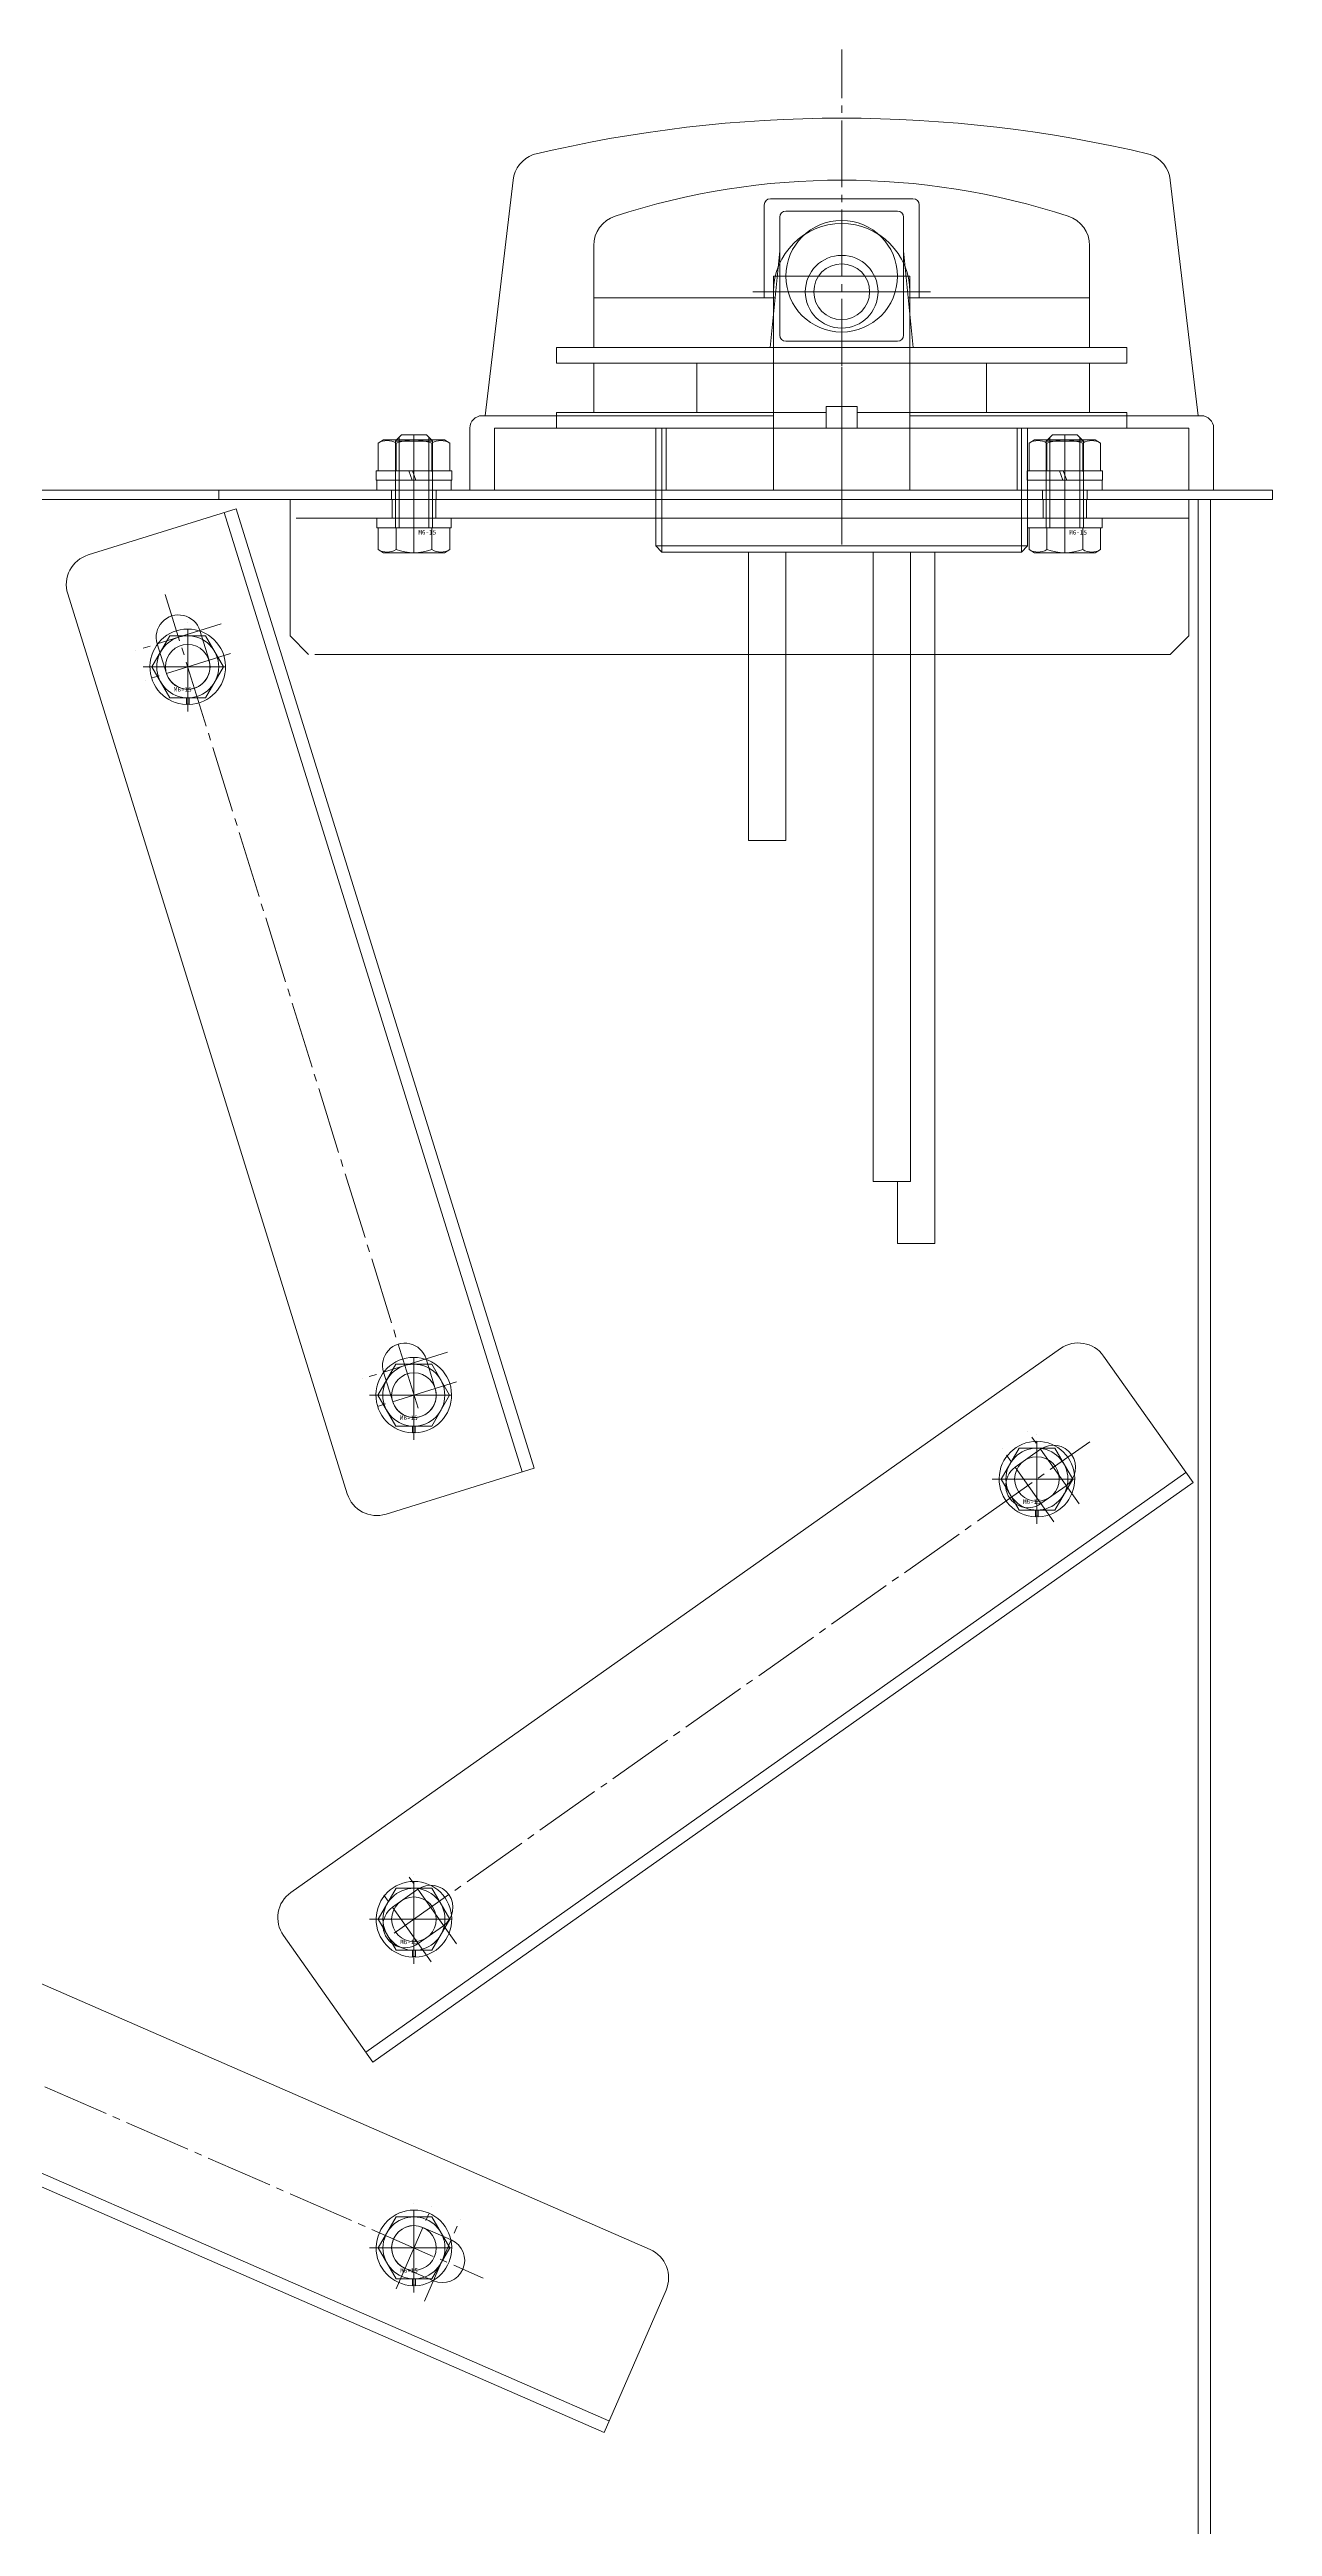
# Model space of a CAD drawing. Units: millimetres at full size. Extents: x -5218 to 5218, y -4308 to 3712.
# Drawn here: x -3207.8 to -3010.5, y 1502.7 to 1902.1 of the extents above; entities that cross this region are included whole.
import ezdxf
from ezdxf.enums import TextEntityAlignment as Align

# ---------------------------------------------------------------- set-up
doc = ezdxf.new("R2010")
doc.units = ezdxf.units.MM
doc.header["$LTSCALE"] = 1.2
doc.linetypes.add('CHAIN2', pattern=[12, 9, -1, 1, -1])
for name, color, linetype, lineweight in [('0-1_01_外形線', 134, 'Continuous', 9), ('0-2_03_かくれ線', 5, 'Continuous', 9), ('0-3_04_中心線', 4, 'CHAIN2', 9), ('0-4_02_細線', 6, 'Continuous', 9), ('0-7_0', 134, 'Continuous', 9)]:
    doc.layers.add(name, color=color, linetype=linetype, lineweight=lineweight)
doc.styles.add('ＭＳ ゴシック', font='')
doc.styles.get('ＭＳ ゴシック').set_extended_font_data('MS Gothic')

msp = doc.modelspace()

# ---------------------------------------------------------------- linework, layer by layer
at = {"layer": '0-1_01_外形線'}
for p, q in [((-3137.538, 1843.089), (-3133.038, 1881.089)), ((-3022.538, 1843.089), (-3027.038, 1881.089)), ((-3090.038, 1875.089), (-3090.038, 1856.089)), ((-3071.038, 1876.089), (-3089.038, 1876.089)), ((-3070.038, 1875.089), (-3070.038, 1856.089)), ((-3088.684, 1863.089), (-3071.538, 1863.089)), ((-3091.038, 1854.089), (-3069.038, 1854.089)), ((-3071.038, 1855.089), (-3089.038, 1855.089)), ((-3091.038, 1851.589), (-3069.038, 1851.589)), ((-3091.038, 1843.089), (-3138.038, 1843.089)), ((-3091.038, 1843.589), (-3082.538, 1843.589)), ((-3082.538, 1844.589), (-3082.538, 1841.089)), ((-3077.538, 1843.589), (-3069.038, 1843.589)), ((-3069.038, 1843.089), (-3022.038, 1843.089)), ((-3144.138, 1839.189), (-3153.938, 1839.189)), ((-3151.925, 1834.189), (-3151.925, 1838.684)), ((-3151.838, 1839.189), (-3151.038, 1839.989)), ((-3151.038, 1839.989), (-3147.038, 1839.989)), ((-3149.038, 1839.089), (-3149.038, 1834.089)), ((-3146.238, 1839.189), (-3147.038, 1839.989)), ((-3146.151, 1834.089), (-3146.151, 1838.584)), ((-3143.265, 1838.684), (-3144.138, 1839.189)), ((-3143.265, 1834.189), (-3143.265, 1838.684)), ((-3140.038, 1831.089), (-3140.038, 1841.089)), ((-3039.138, 1839.189), (-3048.938, 1839.189)), ((-3046.925, 1834.189), (-3046.925, 1838.684)), ((-3046.838, 1839.189), (-3046.038, 1839.989)), ((-3046.038, 1839.989), (-3042.038, 1839.989)), ((-3044.038, 1839.089), (-3044.038, 1834.089)), ((-3041.238, 1839.189), (-3042.038, 1839.989)), ((-3041.152, 1834.089), (-3041.152, 1838.584)), ((-3038.265, 1838.684), (-3039.138, 1839.189)), ((-3038.265, 1834.189), (-3038.265, 1838.684)), ((-3020.038, 1831.089), (-3020.038, 1841.089)), ((-3149.884, 1834.189), (-3155.138, 1834.189)), ((-3155.138, 1834.189), (-3155.138, 1832.689)), ((-3143.265, 1834.189), (-3154.812, 1834.189)), ((-3149.338, 1832.689), (-3149.884, 1834.189)), ((-3142.938, 1834.189), (-3149.284, 1834.189)), ((-3148.738, 1832.689), (-3149.284, 1834.189)), ((-3149.038, 1834.189), (-3149.038, 1832.689)), ((-3142.938, 1832.689), (-3142.938, 1834.189)), ((-3044.884, 1834.189), (-3050.138, 1834.189)), ((-3050.138, 1834.189), (-3050.138, 1832.689)), ((-3038.265, 1834.189), (-3049.812, 1834.189)), ((-3044.338, 1832.689), (-3044.884, 1834.189)), ((-3037.938, 1834.189), (-3044.284, 1834.189)), ((-3043.738, 1832.689), (-3044.284, 1834.189)), ((-3044.038, 1834.189), (-3044.038, 1832.689)), ((-3037.938, 1832.689), (-3037.938, 1834.189)), ((-3149.338, 1832.689), (-3155.138, 1832.689)), ((-3155.038, 1832.689), (-3143.038, 1832.689)), ((-3155.038, 1832.689), (-3155.038, 1831.089)), ((-3155.038, 1831.089), (-3143.038, 1831.089)), ((-3142.938, 1832.689), (-3148.738, 1832.689)), ((-3143.038, 1832.689), (-3143.038, 1831.089)), ((-3020.038, 1831.089), (-3140.038, 1831.089)), ((-3044.338, 1832.689), (-3050.138, 1832.689)), ((-3050.038, 1832.689), (-3038.038, 1832.689)), ((-3050.038, 1832.689), (-3050.038, 1831.089)), ((-3050.038, 1831.089), (-3038.038, 1831.089)), ((-3037.938, 1832.689), (-3043.738, 1832.689)), ((-3038.038, 1832.689), (-3038.038, 1831.089)), ((-3415.538, 1829.589), (-3020.538, 1829.589)), ((-3020.538, 1829.589), (-3020.538, 1484.589)), ((-3188.425, 1807.589), (-3191.312, 1802.589)), ((-3182.651, 1807.589), (-3188.425, 1807.589)), ((-3179.765, 1802.589), (-3182.651, 1807.589)), ((-3182.651, 1797.589), (-3179.765, 1802.589)), ((-3185.763, 1797.589), (-3185.763, 1796.493)), ((-3185.313, 1797.589), (-3185.313, 1796.493)), ((-3151.958, 1690.119), (-3154.844, 1685.119)), ((-3146.184, 1690.119), (-3151.958, 1690.119)), ((-3143.298, 1685.119), (-3146.184, 1690.119)), ((-3146.184, 1680.119), (-3143.298, 1685.119)), ((-3149.296, 1680.119), (-3149.296, 1679.023)), ((-3148.846, 1680.119), (-3148.846, 1679.023)), ((-3051.425, 1676.589), (-3054.312, 1671.589)), ((-3045.652, 1676.589), (-3051.425, 1676.589)), ((-3042.765, 1671.589), (-3045.652, 1676.589)), ((-3045.652, 1666.589), (-3042.765, 1671.589)), ((-3048.763, 1666.589), (-3048.763, 1665.493)), ((-3048.313, 1666.589), (-3048.313, 1665.493)), ((-3151.925, 1605.589), (-3154.812, 1600.589)), ((-3146.151, 1605.589), (-3151.925, 1605.589)), ((-3143.265, 1600.589), (-3146.151, 1605.589)), ((-3146.151, 1595.589), (-3143.265, 1600.589)), ((-3149.263, 1595.589), (-3149.263, 1594.493)), ((-3148.813, 1595.589), (-3148.813, 1594.493)), ((-3151.925, 1552.589), (-3154.812, 1547.589)), ((-3146.151, 1552.589), (-3151.925, 1552.589)), ((-3143.265, 1547.589), (-3146.151, 1552.589)), ((-3146.151, 1542.589), (-3143.265, 1547.589)), ((-3149.263, 1542.589), (-3149.263, 1541.493)), ((-3148.813, 1542.589), (-3148.813, 1541.493))]:
    msp.add_line(p, q, dxfattribs=at)
for points in [[(-3082.538, 1844.589), (-3077.538, 1844.589), (-3077.538, 1841.089)], [(-3154.812, 1834.189), (-3154.812, 1838.684), (-3153.938, 1839.189)], [(-3049.812, 1834.189), (-3049.812, 1838.684), (-3048.938, 1839.189)], [(-3742.538, 1831.089), (-3180.538, 1831.089), (-3180.538, 1829.589), (-3742.538, 1829.589)], [(-3191.312, 1802.589), (-3188.425, 1797.589), (-3182.651, 1797.589)], [(-3154.844, 1685.119), (-3151.958, 1680.119), (-3146.184, 1680.119)], [(-3054.312, 1671.589), (-3051.425, 1666.589), (-3045.652, 1666.589)], [(-3154.812, 1600.589), (-3151.925, 1595.589), (-3146.151, 1595.589)], [(-3154.812, 1547.589), (-3151.925, 1542.589), (-3146.151, 1542.589)]]:
    msp.add_lwpolyline(points, dxfattribs=at)
msp.add_lwpolyline([(-3180.538, 1831.089), (-3010.538, 1831.089), (-3010.538, 1829.589), (-3180.538, 1829.589)], close=True, dxfattribs=at)
for centre, radius in [((-3080.038, 1865.589), 9), ((-3080.038, 1863.089), 5.866), ((-3080.038, 1863.089), 4.5), ((-3185.538, 1802.589), 5), ((-3149.071, 1685.119), 5), ((-3048.538, 1671.589), 5), ((-3149.038, 1600.589), 5), ((-3149.038, 1547.589), 5)]:
    msp.add_circle(centre, radius, dxfattribs=at)
for centre, radius, start, end in [((-3079.974, 1676.654), 214.424, 76.60036, 103.43499), ((-3128.071, 1880.515), 5, 110.14987, 173.41806), ((-3032.005, 1880.546), 5, 6.58194, 69.85013), ((-3089.038, 1875.089), 1, 90, 180), ((-3071.038, 1875.089), 1, 0, 90), ((-3089.038, 1856.089), 1, 180, 270), ((-3071.038, 1856.089), 1, 270, 0), ((-3138.038, 1841.089), 2, 90, 180), ((-3022.038, 1841.089), 2, 0, 90), ((-3153.368, 1836.184), 2.887, 60.00001, 119.99999), ((-3149.038, 1830.674), 8.514, 70.18087, 109.81913), ((-3144.708, 1836.184), 2.887, 60.00001, 119.99999), ((-3048.368, 1836.184), 2.887, 60.00001, 119.99999), ((-3044.038, 1830.674), 8.514, 70.18087, 109.81913), ((-3039.708, 1836.184), 2.887, 60.00001, 119.99999), ((-3185.538, 1802.589), 6.1, 272.11385, 267.88615), ((-3185.538, 1802.589), 6, 267.88615, 272.1491), ((-3149.071, 1685.119), 6.1, 272.11385, 267.88615), ((-3149.071, 1685.119), 6, 267.88615, 272.1491), ((-3048.538, 1671.589), 6.1, 272.11385, 267.88615), ((-3048.538, 1671.589), 6, 267.88615, 272.1491), ((-3149.038, 1600.589), 6.1, 272.11385, 267.88615), ((-3149.038, 1600.589), 6, 267.88615, 272.1491), ((-3149.038, 1547.589), 6.1, 272.11385, 267.88615), ((-3149.038, 1547.589), 6, 267.88615, 272.1491)]:
    msp.add_arc(centre, radius, start, end, dxfattribs=at)
at = {"layer": '0-2_03_かくれ線'}
for p, q in [((-3068.538, 1878.089), (-3091.538, 1878.089)), ((-3092.538, 1877.089), (-3092.538, 1862.089)), ((-3067.538, 1877.089), (-3067.538, 1862.089)), ((-3120.038, 1870.521), (-3120.038, 1854.089)), ((-3090.038, 1869.7), (-3091.569, 1854.089)), ((-3070.038, 1869.7), (-3068.508, 1854.089)), ((-3040.038, 1870.521), (-3040.038, 1854.089)), ((-3090.785, 1862.089), (-3120.038, 1862.089)), ((-3065.713, 1863.05), (-3094.364, 1863.05)), ((-3069.038, 1865.589), (-3091.038, 1865.589)), ((-3091.038, 1863.089), (-3091.038, 1831.089)), ((-3040.038, 1862.089), (-3069.292, 1862.089)), ((-3069.038, 1863.089), (-3069.038, 1831.089)), ((-3034.038, 1854.089), (-3126.038, 1854.089)), ((-3126.038, 1854.089), (-3126.038, 1851.589)), ((-3034.038, 1851.589), (-3034.038, 1854.089)), ((-3126.038, 1851.589), (-3034.038, 1851.589)), ((-3120.038, 1851.589), (-3120.038, 1843.589)), ((-3103.408, 1851.589), (-3103.408, 1843.589)), ((-3080.038, 1850.959), (-3080.038, 1823.553)), ((-3056.668, 1851.589), (-3056.668, 1843.589)), ((-3040.038, 1851.589), (-3040.038, 1843.589)), ((-3126.038, 1843.589), (-3091.038, 1843.589)), ((-3126.038, 1841.089), (-3126.038, 1843.589)), ((-3069.038, 1843.589), (-3034.038, 1843.589)), ((-3034.038, 1843.589), (-3034.038, 1841.089)), ((-3152.038, 1838.989), (-3151.838, 1839.189)), ((-3152.038, 1838.989), (-3146.038, 1838.989)), ((-3152.038, 1824.989), (-3152.038, 1838.989)), ((-3151.438, 1824.989), (-3151.438, 1839.189)), ((-3146.638, 1824.989), (-3146.638, 1839.189)), ((-3146.038, 1838.989), (-3146.238, 1839.189)), ((-3146.038, 1824.989), (-3146.038, 1838.989)), ((-3136.038, 1841.089), (-3024.038, 1841.089)), ((-3136.038, 1841.089), (-3136.038, 1831.089)), ((-3034.038, 1841.089), (-3126.038, 1841.089)), ((-3109.038, 1841.089), (-3109.038, 1821.089)), ((-3108.367, 1841.089), (-3108.367, 1831.089)), ((-3051.71, 1841.089), (-3051.71, 1831.089)), ((-3051.038, 1841.089), (-3051.038, 1821.089)), ((-3050.038, 1841.089), (-3050.038, 1822.089)), ((-3047.038, 1838.989), (-3046.838, 1839.189)), ((-3047.038, 1838.989), (-3041.038, 1838.989)), ((-3047.038, 1824.989), (-3047.038, 1838.989)), ((-3046.438, 1824.989), (-3046.438, 1839.189)), ((-3041.638, 1824.989), (-3041.638, 1839.189)), ((-3041.038, 1838.989), (-3041.238, 1839.189)), ((-3041.038, 1824.989), (-3041.038, 1838.989)), ((-3024.038, 1841.089), (-3024.038, 1831.089)), ((-3152.638, 1831.089), (-3152.638, 1829.589)), ((-3145.438, 1831.089), (-3145.438, 1829.589)), ((-3110.038, 1831.089), (-3110.038, 1829.589)), ((-3050.038, 1831.089), (-3050.038, 1829.589)), ((-3047.638, 1831.089), (-3047.638, 1829.589)), ((-3040.438, 1831.089), (-3040.438, 1829.589)), ((-3201.616, 1820.63), (-3177.742, 1828.049)), ((-3179.652, 1827.455), (-3131.579, 1672.753)), ((-3177.742, 1828.049), (-3129.669, 1673.346)), ((-3169.038, 1829.589), (-3169.038, 1807.589)), ((-3168.038, 1829.589), (-3024.038, 1829.589)), ((-3168.038, 1826.589), (-3024.038, 1826.589)), ((-3155.038, 1826.589), (-3143.038, 1826.589)), ((-3155.038, 1826.589), (-3155.038, 1824.989)), ((-3152.538, 1826.589), (-3152.538, 1829.589)), ((-3145.538, 1826.589), (-3145.538, 1829.589)), ((-3143.038, 1826.589), (-3143.038, 1824.989)), ((-3050.038, 1826.589), (-3038.038, 1826.589)), ((-3050.038, 1826.589), (-3050.038, 1824.989)), ((-3047.538, 1826.589), (-3047.538, 1829.589)), ((-3040.538, 1826.589), (-3040.538, 1829.589)), ((-3038.038, 1826.589), (-3038.038, 1824.989)), ((-3024.038, 1807.589), (-3024.038, 1829.589)), ((-3022.538, 1829.589), (-3022.538, 1461.589)), ((-3155.038, 1824.989), (-3143.038, 1824.989)), ((-3154.812, 1824.989), (-3154.812, 1821.493)), ((-3154.812, 1824.989), (-3143.265, 1824.989)), ((-3151.925, 1824.989), (-3151.925, 1821.493)), ((-3146.151, 1824.989), (-3146.151, 1821.493)), ((-3143.265, 1824.989), (-3143.265, 1821.493)), ((-3110.038, 1822.089), (-3050.038, 1822.089)), ((-3050.038, 1824.989), (-3038.038, 1824.989)), ((-3049.812, 1824.989), (-3049.812, 1821.493)), ((-3049.812, 1824.989), (-3038.265, 1824.989)), ((-3046.925, 1824.989), (-3046.925, 1821.493)), ((-3041.152, 1824.989), (-3041.152, 1821.493)), ((-3038.265, 1824.989), (-3038.265, 1821.493)), ((-3154.812, 1821.493), (-3153.938, 1820.989)), ((-3153.938, 1820.989), (-3144.138, 1820.989)), ((-3143.265, 1821.493), (-3144.138, 1820.989)), ((-3095.059, 1821.089), (-3095.059, 1774.589)), ((-3089.059, 1821.089), (-3089.059, 1774.589)), ((-3074.946, 1821.089), (-3074.946, 1719.589)), ((-3068.946, 1821.089), (-3068.946, 1719.589)), ((-3065.017, 1821.089), (-3065.017, 1709.589)), ((-3049.812, 1821.493), (-3048.938, 1820.989)), ((-3048.938, 1820.989), (-3039.138, 1820.989)), ((-3038.265, 1821.493), (-3039.138, 1820.989)), ((-3159.802, 1669.219), (-3204.907, 1814.372)), ((-3190.46, 1806.295), (-3188.976, 1801.52)), ((-3182.1, 1803.657), (-3183.584, 1808.432)), ((-3169.038, 1807.589), (-3166.038, 1804.589)), ((-3024.038, 1807.589), (-3027.038, 1804.589)), ((-3165.038, 1804.589), (-3027.038, 1804.589)), ((-3095.059, 1774.589), (-3089.059, 1774.589)), ((-3074.946, 1719.589), (-3068.946, 1719.589)), ((-3071.017, 1719.589), (-3071.017, 1709.589)), ((-3071.017, 1709.589), (-3065.017, 1709.589)), ((-3168.894, 1604.927), (-3044.749, 1692.632)), ((-3145.6, 1686.198), (-3147.084, 1690.972)), ((-3037.78, 1691.433), (-3023.355, 1671.014)), ((-3153.96, 1688.836), (-3152.476, 1684.061)), ((-3047.972, 1676.397), (-3052.056, 1673.512)), ((-3395.08, 1671.336), (-3110.96, 1547.337)), ((-3024.509, 1672.648), (-3156.821, 1579.174)), ((-3023.355, 1671.014), (-3155.667, 1577.54)), ((-3129.669, 1673.346), (-3153.543, 1665.928)), ((-3047.901, 1667.631), (-3043.817, 1670.516)), ((-3117.578, 1519.674), (-3410.862, 1647.674)), ((-3148.431, 1605.425), (-3152.515, 1602.54)), ((-3155.667, 1577.54), (-3170.092, 1597.959)), ((-3148.36, 1596.66), (-3144.277, 1599.545)), ((-3143.016, 1548.888), (-3147.598, 1550.888)), ((-3150.478, 1544.289), (-3145.896, 1542.289))]:
    msp.add_line(p, q, dxfattribs=at)
for points in [[(-3110.038, 1841.089), (-3110.038, 1822.089), (-3109.038, 1821.089)], [(-3136.038, 1831.089), (-3131.038, 1831.089), (-3024.038, 1831.089)], [(-3109.038, 1821.089), (-3051.038, 1821.089), (-3050.038, 1822.089)], [(-3108.378, 1540.754), (-3118.378, 1517.841), (-3411.662, 1645.841), (-3401.662, 1668.754)]]:
    msp.add_lwpolyline(points, dxfattribs=at)
for centre in [(-3185.538, 1802.589), (-3149.038, 1685.119), (-3048.538, 1671.589), (-3149.038, 1600.589), (-3149.038, 1547.589)]:
    msp.add_circle(centre, 3.6, dxfattribs=at)
for centre, radius, start, end in [((-3080.038, 1763.303), 117.786, 71.9213, 108.0787), ((-3091.538, 1877.089), 1, 90, 180), ((-3068.538, 1877.089), 1, 0, 90), ((-3115.038, 1870.521), 5, 108.0787, 180), ((-3080.038, 1863.089), 11, 0, 180), ((-3045.038, 1870.521), 5, 0, 71.9213), ((-3200.132, 1815.855), 5, 107.26238, 197.26238), ((-3153.368, 1823.993), 2.887, 240.00001, 299.99999), ((-3149.038, 1829.503), 8.514, 250.18087, 289.81913), ((-3144.708, 1823.993), 2.887, 240.00001, 299.99999), ((-3048.368, 1823.993), 2.887, 240.00001, 299.99999), ((-3044.038, 1829.503), 8.514, 250.18087, 289.81913), ((-3039.708, 1823.993), 2.887, 240.00001, 299.99999), ((-3187.022, 1807.363), 3.6, 17.26238, 197.26238), ((-3185.538, 1802.589), 3.6, 197.26238, 17.26238), ((-3150.522, 1689.904), 3.6, 17.26238, 197.26238), ((-3041.864, 1688.548), 5, 35.23997, 125.23997), ((-3149.038, 1685.129), 3.6, 197.26238, 17.26238), ((-3045.895, 1673.456), 3.6, 305.23997, 125.23997), ((-3049.978, 1670.571), 3.6, 125.23997, 305.23997), ((-3155.027, 1670.702), 5, 197.26238, 287.26238), ((-3146.354, 1602.485), 3.6, 305.23997, 125.23997), ((-3166.009, 1600.844), 5, 125.23997, 215.23997), ((-3150.438, 1599.6), 3.6, 125.23997, 305.23997), ((-3149.038, 1547.589), 3.6, 66.42184, 246.42184), ((-3144.456, 1545.589), 3.6, 246.42184, 66.42184), ((-3112.96, 1542.754), 5, 336.42184, 66.42184)]:
    msp.add_arc(centre, radius, start, end, dxfattribs=at)
at = {"layer": '0-3_04_中心線'}
for p, q in [((-3080.038, 1822.328), (-3080.038, 1902.149)), ((-3149.038, 1839.989), (-3149.038, 1820.989)), ((-3044.038, 1839.989), (-3044.038, 1820.989)), ((-3149.038, 1824.089), (-3149.038, 1836.589)), ((-3149.038, 1821.589), (-3149.038, 1834.589)), ((-3080.038, 1824.089), (-3080.038, 1836.589)), ((-3044.038, 1824.089), (-3044.038, 1836.589)), ((-3044.038, 1821.589), (-3044.038, 1834.589)), ((-3148.385, 1683.028), (-3189.158, 1814.239)), ((-3185.538, 1795.389), (-3185.538, 1809.789)), ((-3180.146, 1809.5), (-3193.898, 1805.227)), ((-3185.538, 1808.689), (-3185.538, 1796.489)), ((-3192.738, 1802.589), (-3178.338, 1802.589)), ((-3178.662, 1804.725), (-3192.414, 1800.452)), ((-3179.438, 1802.589), (-3191.638, 1802.589)), ((-3143.646, 1692.041), (-3157.398, 1687.767)), ((-3149.071, 1691.219), (-3149.071, 1679.019)), ((-3149.038, 1677.919), (-3149.038, 1692.319)), ((-3142.163, 1687.266), (-3155.848, 1683.013)), ((-3156.238, 1685.119), (-3141.838, 1685.119)), ((-3142.971, 1685.119), (-3155.171, 1685.119)), ((-3041.74, 1667.576), (-3050.049, 1679.337)), ((-3048.538, 1664.389), (-3048.538, 1678.789)), ((-3152.234, 1598.331), (-3040.014, 1677.611)), ((-3045.824, 1664.691), (-3054.133, 1676.452)), ((-3048.538, 1677.689), (-3048.538, 1665.489)), ((-3055.738, 1671.589), (-3041.338, 1671.589)), ((-3042.438, 1671.589), (-3054.638, 1671.589)), ((-3380.183, 1648.469), (-3137.857, 1542.709)), ((-3142.2, 1596.605), (-3150.508, 1608.366)), ((-3149.038, 1593.389), (-3149.038, 1607.789)), ((-3149.038, 1606.689), (-3149.038, 1594.489)), ((-3146.283, 1593.72), (-3154.552, 1605.425)), ((-3156.238, 1600.589), (-3141.838, 1600.589)), ((-3142.938, 1600.589), (-3155.138, 1600.589)), ((-3151.918, 1540.99), (-3146.158, 1554.188)), ((-3149.038, 1540.389), (-3149.038, 1554.789)), ((-3149.038, 1553.689), (-3149.038, 1541.489)), ((-3147.336, 1538.99), (-3141.576, 1552.188)), ((-3156.238, 1547.589), (-3141.838, 1547.589)), ((-3142.938, 1547.589), (-3155.138, 1547.589))]:
    msp.add_line(p, q, dxfattribs=at)
at = {"layer": '0-4_02_細線'}
for p, q in [((-3151.438, 1839.589), (-3151.438, 1839.189)), ((-3146.638, 1839.589), (-3146.638, 1839.189)), ((-3046.438, 1839.589), (-3046.438, 1839.189)), ((-3041.638, 1839.589), (-3041.638, 1839.189))]:
    msp.add_line(p, q, dxfattribs=at)
at = {"layer": '0-7_0'}
for p, q in [((-3091.038, 1831.089), (-3091.038, 1865.589)), ((-3069.038, 1831.089), (-3069.038, 1865.589)), ((-3091.038, 1841.089), (-3069.038, 1841.089))]:
    msp.add_line(p, q, dxfattribs=at)

# ---------------------------------------------------------------- texts
at = {"layer": '0-2_03_かくれ線', "style": 'ＭＳ ゴシック'}
for p in [(-3148.323, 1823.698), (-3043.323, 1823.698), (-3187.773, 1798.36), (-3151.306, 1680.89), (-3050.773, 1667.36), (-3151.273, 1596.36), (-3151.273, 1543.36)]:
    msp.add_text('M6-15', height=0.7331, dxfattribs=at).set_placement(p, align=Align.BOTTOM_LEFT)

doc.saveas('drawing.dxf')
